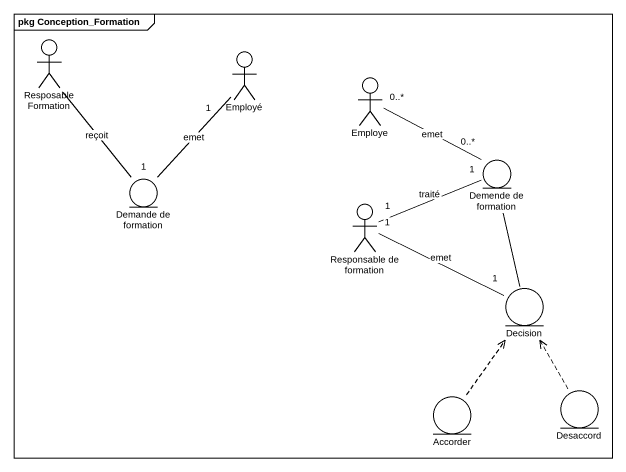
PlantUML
@startuml
mainframe pkg Conception_Formation
actor "Resposable Formation" as Resposable_Formation
actor Employé
actor Employe
entity "Demende de formation" as Demende_de_formation
entity "Demande de formation" as Demande_de_formation
actor "Responsable de formation" as Responsable_de_formation
entity Decision
entity Desaccord
entity Accorder
Resposable_Formation -- "1" Demande_de_formation : reçoit
Employe "0..*" -right- "0..*" Demende_de_formation : emet
Demande_de_formation -up- "1" Employé : emet
Responsable_de_formation "1" -right- "1" Demende_de_formation : traité
Responsable_de_formation "1" -right- "1" Decision : emet
Decision -up- Demende_de_formation
Desaccord .up.> Decision
Accorder .up.> Decision
@enduml
